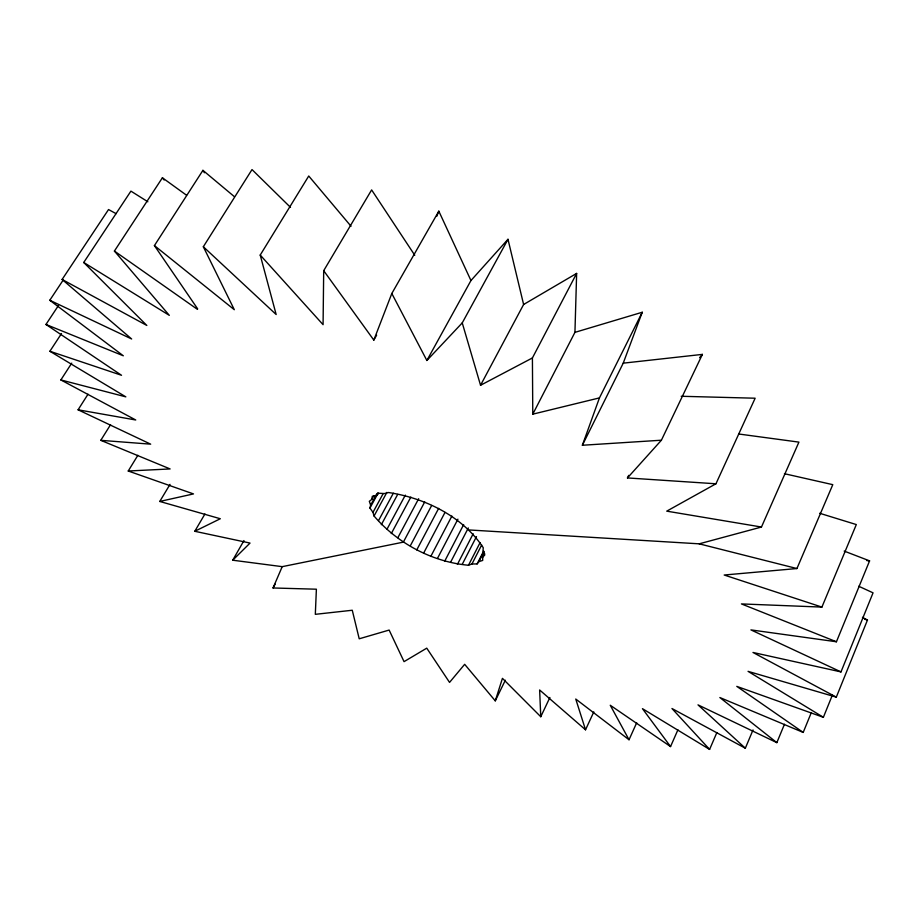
<?xml version="1.0" encoding="UTF-8"?>
<svg xmlns="http://www.w3.org/2000/svg" width="919" height="919" viewBox="0 0 919 919"><rect width="100%" height="100%" fill="white"/><g stroke="black" fill="none" stroke-linecap="round" stroke-linejoin="round"><path stroke-width="1.38" d="M484.635 553.41L482.716 557.178L482.682 560.429L478.937 561.612L477.099 563.933L471.964 563.979L468.495 565.254C432.481 561.991 397.525 543.451 374.056 516.007L372.976 512.354L369.943 508.058L370.656 505.14L376.801 493.859M414.768 255.252L371.632 189.911L323.695 270.691L323.074 324.671L260.226 255.057L308.738 176.011L351.035 226.246M574.938 332.356L642.243 312.253L599.441 397.904L532.779 414.17L574.938 332.356L576.638 273.402L523.612 304.499L480.545 385.268L462.246 322.891L507.989 239.296L523.612 304.499M370.656 505.14L369.323 501.326L371.816 499.362L372.321 496.271L376.48 495.398L378.812 493.25L384.418 493.549L388.484 492.515C425.015 497.972 462.625 516.398 483.256 547.701L482.992 550.929L484.807 554.915L482.716 557.178M424.739 501.9L403.349 542.141L282.213 566.655L273.046 587.976L316.389 589.205L315.32 614.329L352.264 610.25L359.214 638.797L389.139 630.066L404.05 661.646L426.749 648.159L449.552 682.403L464.669 664.322L495.272 700.852L502.44 678.348L540.763 716.74L549.895 697.498M582.37 445.255L623.231 363.166L702.403 354.389L661.404 440.212L582.37 445.255L599.441 397.904M623.231 363.166L642.243 312.253M323.695 270.691L373.826 340.099L391.816 293.494L438.822 211.163L470.953 280.536L426.875 360.489L391.816 293.494M436.697 216.436L438.822 211.163M832.453 694.902L823.378 717.302L748.055 671.352L836.313 697.142L867.479 620.026L862.459 617.327M836.313 697.142L752.983 652.467L840.988 671.904L873.05 592.835L858.737 586.253M784.481 724.218L776.842 742.644L719.853 697.532L803.206 732.42L811.351 712.501M840.988 671.904L750.926 629.894L836.439 641.761L869.581 560.866L844.193 551.09M836.439 641.761L741.426 603.921L821.908 607.091L856.313 524.565L819.645 513.261M716.854 732.569L709.606 749.422L671.961 708.515L745.332 748.215L753.029 729.939M821.908 607.091L724.183 575.018L796.934 568.539L832.786 484.658L784.447 473.71M636.683 722.782L629.033 739.761L610.25 705.241L670.548 746.584L677.912 729.824M469.448 529.976L699.198 543.83L761.46 527.035L798.921 442.119L738.6 433.986M761.46 527.035L666.734 511.148L715.947 483.785L755.142 398.214L681.209 396.273M540.763 716.74L539.637 689.985L585.529 729.801L593.812 711.892M715.947 483.785L627.459 477.937L628.699 475.376M495.272 700.852L505.335 680.221M477.099 563.933L483.566 551.251M478.937 561.612L484.118 551.423M468.495 565.254L480.097 542.589M471.964 563.979L481.659 545.013M462.303 564.197L476.49 536.57M457.421 564.369L473.17 533.778M450.574 562.29L468.311 527.954M444.601 561.371L463.658 524.6M437.49 558.396L457.915 519.166M532.779 414.17L532.411 357.951L576.638 273.402M430.781 556.454L451.884 516.053M423.82 552.767L445.003 512.411M416.755 549.918L438.662 508.368M410.345 545.748L431.666 505.461M397.847 537.718L418.662 498.707M391.299 533.571L410.85 497.076M387.037 529.149L405.325 495.123M378.571 520.522L393.332 493.216M381.339 524.692L397.674 494.422M372.976 512.354L383.143 493.652M374.056 516.007L386.876 492.389M371.816 499.362L373.849 495.64M376.48 495.398L377.835 492.894M369.943 508.058L378.123 493.066M273.046 587.976L275.137 584.22M373.826 340.099L376.629 335.171M282.213 566.655L232.714 560.211L243.96 540.567M232.714 560.211L250.037 543.072L194.782 531.285L204.926 513.997M194.782 531.285L220.307 518.741L159.768 501.452L170.026 484.37M159.768 501.452L193.495 493.917L128.235 471.01L137.873 455.296M128.235 471.01L170.118 468.943L100.78 440.327L110.556 424.693M234.437 196.7L202.927 170.348L154.415 245.591L234.311 309.703L203.329 246.751L252.013 169.578L290.496 207.372M100.78 440.327L150.682 444.164L78.081 409.805L88.006 394.217M78.081 409.805L135.736 419.983L60.861 379.938L71.728 363.143M147.856 201.766L130.912 191.129L83.732 262.478L169.314 315.355L114.415 251.059L162.399 177.781L186.546 195.23M60.861 379.938L125.834 396.859L49.89 351.265L61.493 333.563M49.89 351.265L121.526 375.285L45.95 324.464L58.494 305.476M63.273 279.939L49.787 300.26L131.647 338.985L62.113 279.456L108.534 209.543L116.081 213.656M699.612 357.675L702.403 354.389M470.953 280.536L507.989 239.296M627.459 477.937L661.404 440.212M426.875 360.489L462.246 322.891M480.545 385.268L532.411 357.951M866.743 560.579L869.581 560.866M699.198 543.83L796.934 568.539M864.71 619.28L867.479 620.026M823.378 717.302L736.785 686.378L803.206 732.42M45.95 324.464L123.318 355.791L49.787 300.26M776.842 742.644L698.003 704.862L745.332 748.215M62.113 279.456L146.833 325.452L83.732 262.478M709.606 749.422L642.45 708.664L670.548 746.584M114.415 251.059L197.321 309.278M629.033 739.761L575.753 699.037L585.529 729.801M203.329 246.751L276.159 314.516L260.226 255.057M162.399 177.781L164.156 180.009M154.415 245.591L197.688 308.922M202.927 170.348L204.42 172.761"/></g></svg>
